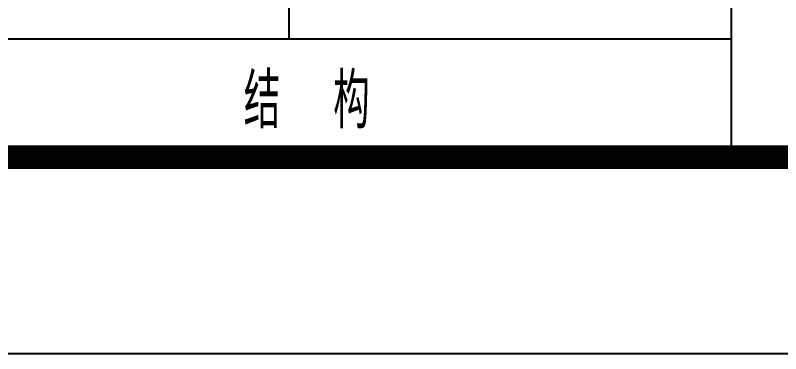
# Model space of a CAD drawing. Extents: x -2331248 to -1198620, y -977263 to -545844.
# Drawn here: x -1857304 to -1852438, y -855128 to -852977 of the extents above; entities that cross this region are included whole.
import ezdxf

# ---------------------------------------------------------------- set-up
doc = ezdxf.new("R2010")
doc.units = 0
doc.header["$LTSCALE"] = 1000
doc.header["$MEASUREMENT"] = 0
doc.layers.get('0').update_dxf_attribs({"linetype": 'CONTINUOUS'})
doc.layers.add('PUB_TITLE', color=4, linetype='CONTINUOUS')
doc.layers.add('t图框', color=222, linetype='CONTINUOUS')
doc.styles.add('房间名称', font='SIMPLEX', dxfattribs={"width": 0.7, "bigfont": '0HZTXT'})

# ---------------------------------------------------------------- blocks, each defined once
blk = doc.blocks.new('ASDDA')
at = {"layer": 't图框'}
for p, q in [((-283365.6, 3065618.5), (-283365.6, 3061618.5)), ((-285615.6, 3064018.5), (-285615.6, 3062218.5)), ((-285615.6, 3064018.5), (-285615.6, 3062218.5)), ((-283365.6, 3062218.5), (-295865.6, 3062218.5)), ((-315865.6, 3061618.4), (-273365.6, 3061618.4))]:
    blk.add_line(p, q, dxfattribs=at)
at = {"style": '房间名称', "width": 0.7}
blk.add_text('结  构', height=280.01, dxfattribs=at).set_placement((-285844.6, 3061764.5))

msp = doc.modelspace()

# ---------------------------------------------------------------- linework, layer by layer
at = {"layer": 'PUB_TITLE'}
msp.add_lwpolyline([(-1944128, -855128), (-1944128, -780878), (-1839003, -780878), (-1839003, -855128)], close=True, dxfattribs=at)
at = {"layer": 'PUB_TITLE', "const_width": 150}
msp.add_lwpolyline([(-1941003, -782128), (-1840253, -782128), (-1840253, -853878), (-1941003, -853878)], close=True, dxfattribs=at)

# ---------------------------------------------------------------- block references
at = {"lineweight": -3, "xscale": 1.250016957928892, "yscale": 1.250016958278138, "zscale": 1.250016957604765}
msp.add_blockref('ASDDA', (-1498541.4, -4680952.9), dxfattribs=at)

doc.saveas('drawing.dxf')
